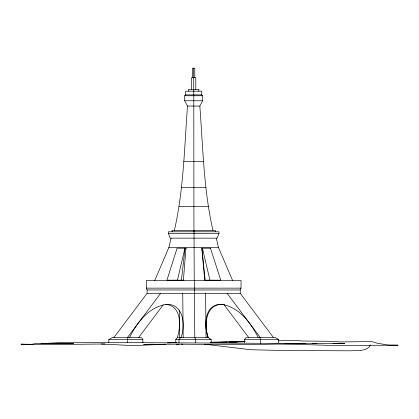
<?xml version="1.0" encoding="UTF-8"?>
<svg xmlns="http://www.w3.org/2000/svg" width="419" height="419" viewBox="0 0 419 419"><rect width="100%" height="100%" fill="white"/><g stroke="black" fill="none" stroke-linecap="round" stroke-linejoin="round"><path stroke-width="0.63" d="M179.411 337.557L179.688 310.893M206.158 329.753L206.279 318.052M174.383 230.377C183.711 189.598 184.381 147.577 187.497 106.044L184.69 100.759L184.69 95.757L185.601 94.904L201.743 94.904L202.655 95.757L202.655 100.759L199.847 106.044C202.964 147.577 203.629 189.598 212.957 230.377M183.412 280.18L185.947 248.21M181.427 280.18L185.03 248.21M181.055 337.557C185.366 325.6 184.009 304.896 167.626 304.273C149.536 306.1 136.966 322.269 129.565 337.557M177.326 337.557C181.071 326.197 181.778 305.53 165.584 304.393M177.436 280.18L184.926 248.21M154.758 280.505L168.857 247.498L171.078 238.149M127.957 337.557L127.439 339.542L127.439 342.752M218.948 233.503L217.11 238.149L170.229 238.149L168.396 233.503L168.396 231.791L218.948 231.791L218.948 233.503L168.396 233.503M273.434 337.557L240.244 293.326L240.244 289.964L241.019 288.141L241.019 280.505L146.32 280.505L146.32 288.141L147.095 289.964L147.095 293.326L113.905 337.557M370.223 344.837L369.265 347C364.2 351.468 357.161 350.373 350.944 350.803L284.166 350.525L250.735 349.729L204.587 344.209M244.612 342.752L244.612 339.542L246.079 337.557L275.231 337.557L278.593 339.542L278.593 342.752M127.423 337.557L160.618 293.326M138.652 337.557L163.253 304.775M175.776 342.752L175.776 339.542L177.316 337.557L208.269 337.557L211.181 339.542L211.181 342.752M180.636 337.557L178.986 339.542L178.986 342.752M108.835 342.752L108.835 339.542L112.229 337.557L141.433 337.557L142.889 339.542L142.889 342.752M221.646 304.273C205.268 304.896 203.906 325.6 208.217 337.557M105.08 343.978L53.517 344.538L20.95 344.167L30.597 344.549L36.086 343.428L45.933 343.371L66.024 342.292L266.421 343.313L332.497 345.497L398.05 345.188L388.109 345.057L377.346 343.219L371.669 341.595L339.306 341.93L334.21 341.365L301.643 340.987L296.621 340.427L278.551 340.809M165.762 344.198L133.598 345.617L101.23 344.009M167.401 342.936L176.399 342.522M245.162 341.642L210.825 342.491M229.397 342.114L244.926 341.679M153.443 344.209L143.717 344.376L182.7 344.172M176.478 344.282L179.044 344.209M210.998 342.203L227.067 341.825L236.866 342.108M210.752 342.512L226.826 342.166M315.172 343.371L344.764 343.376L333.011 343.391M304.959 343.533L246.932 344.685L181.406 344.209M211.124 342.354L215.031 342.313M305.268 343.423L284.401 343.58L305.027 343.465M312.438 343.371L317 343.334L289.278 343.418M184.69 95.757L202.655 95.757M184.69 100.759L202.655 100.759M187.497 106.044L199.847 106.044M183.821 161.582L203.519 161.582M181.516 187.455L205.823 187.455M179.033 206.41L208.306 206.41M168.857 247.498L218.482 247.498L232.582 280.505M186.251 248.21L177.075 248.21L166.935 280.18L183.962 280.18M146.32 288.141L241.019 288.141M147.095 289.964L240.244 289.964M147.095 293.326L240.244 293.326M108.835 339.542L142.889 339.542M175.776 339.542L211.181 339.542M244.612 339.542L278.593 339.542M45.933 343.371L73.603 343.575L41.062 343.287M231.974 342.056L233.907 342.108M222.253 304.372L224.071 304.671M209.83 338.976L210.804 339.542M227.098 293.326L260.288 337.557M223.636 304.152L248.703 337.557M258.204 337.557C250.73 322.462 238.469 306.231 220.509 304.273C203.854 305.006 204.236 325.935 208.133 337.557M259.937 337.557L260.503 339.542L260.503 343.391M216.262 238.149L218.482 247.498M202.424 248.21L209.94 280.18M201.843 248.21L205.163 280.18M205.588 293.326L206.054 337.557M182.736 293.326L183.197 337.557M194.212 280.505L194.023 231.791M193.939 230.377L193.782 91.169M215.272 231.791L215.272 230.377L172.073 230.377L172.073 231.791M201.743 94.904L201.743 91.169L185.601 91.169L185.601 94.904M198.836 91.169L198.836 89.362L188.508 89.362L188.508 91.169M195.783 89.362L195.783 77.599L191.556 77.599L191.556 89.362M195.731 342.752L195.731 339.542L194.793 337.557L194.332 280.505M194.777 77.599L194.777 68.197L192.562 68.197L192.562 77.599M193.971 230.377L193.971 231.791M193.688 68.197L193.74 91.169M210.5 248.21L201.874 248.21L204.713 280.18L220.74 280.18L210.5 248.21"/></g></svg>
